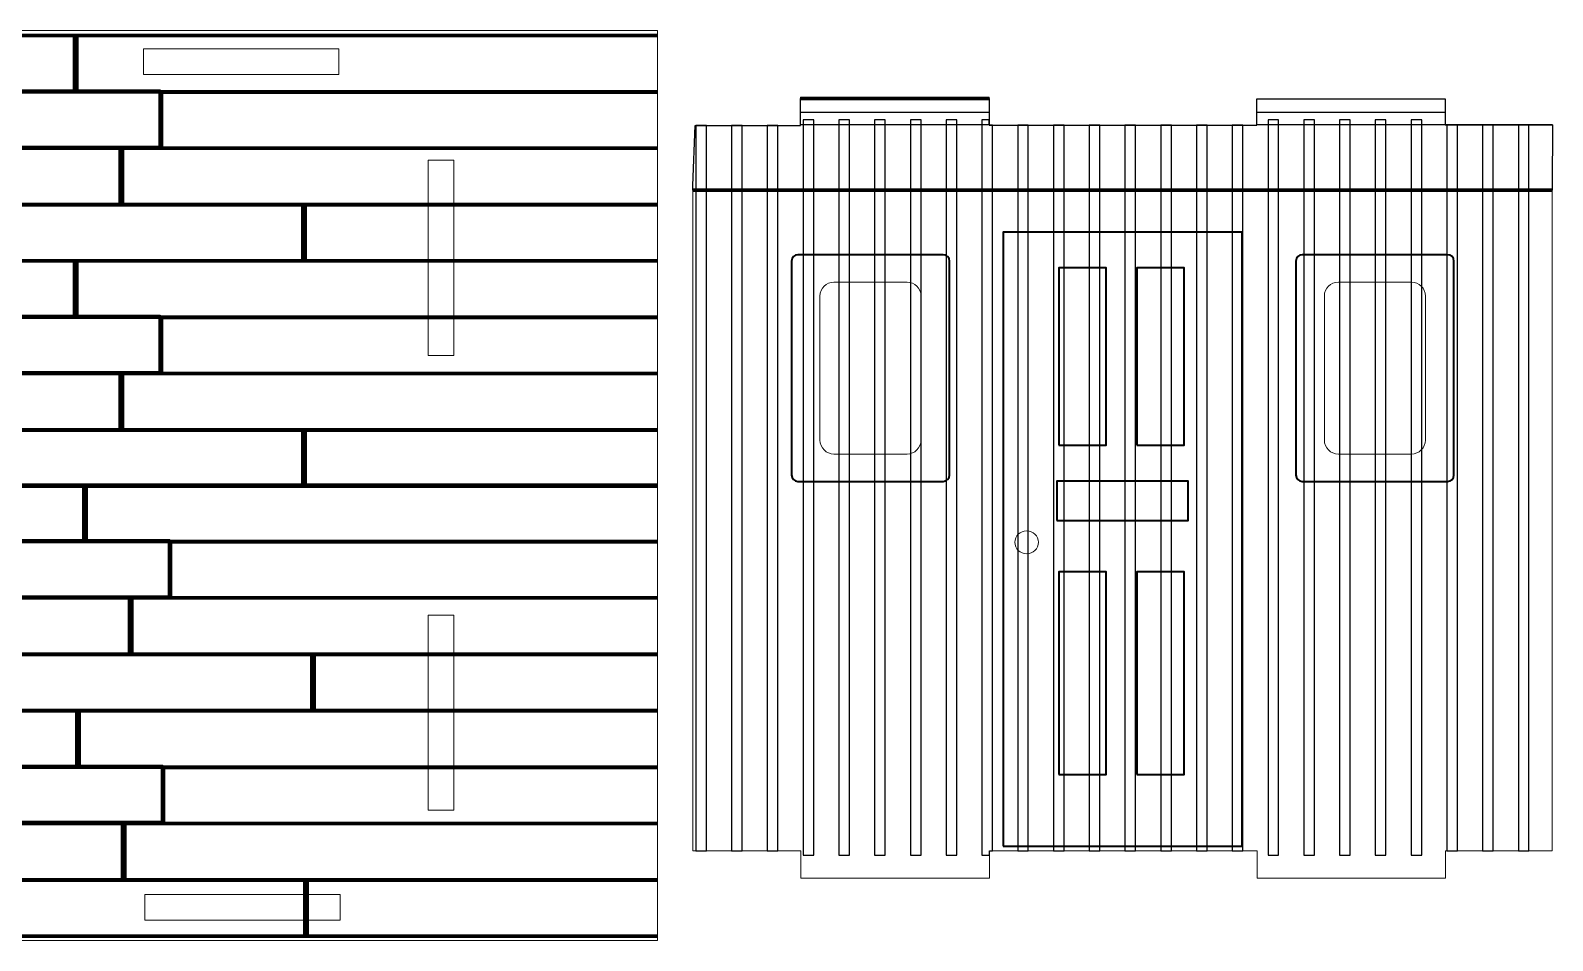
# Model space of a CAD drawing. Header units: millimetres. Extents: x -180 to 180, y -54 to 54.
# Drawn here: x 0 to 179.9, y -53.8 to 53.8 of the extents above; entities that cross this region are included whole.
import ezdxf

# ---------------------------------------------------------------- set-up
doc = ezdxf.new("R2010")
doc.units = ezdxf.units.MM
doc.header["$MEASUREMENT"] = 0
doc.layers.add('Layer 1', color=7, linetype='Continuous')

msp = doc.modelspace()

# ---------------------------------------------------------------- linework, layer by layer
at = {"layer": 'Layer 1', "color": 22, "lineweight": 5}
for points in [[(13.3549, 48.5867), (36.4335, 48.5867), (36.4335, 51.6093), (13.3549, 51.6093), (13.3549, 48.5867)], [(13.5133, -51.369), (36.5919, -51.369), (36.5919, -48.3464), (13.5133, -48.3464), (13.5133, -51.369)]]:
    msp.add_lwpolyline(points, close=True, dxfattribs=at)
at = {"layer": 'Layer 1', "color": 7, "lineweight": 40}
msp.add_lwpolyline([(114.9643, -42.6135), (143.1975, -42.6135), (143.1975, 29.9493), (114.9643, 29.9493), (114.9643, -42.6135)], close=True, dxfattribs=at)
at = {"layer": 'Layer 1', "color": 250, "lineweight": 40}
for points in [[(121.5361, 4.7704), (127.1313, 4.7704), (127.1313, 25.7386), (121.5361, 25.7386), (121.5361, 4.7704)], [(130.7684, 4.7704), (136.3638, 4.7704), (136.3638, 25.7386), (130.7684, 25.7386), (130.7684, 4.7704)], [(121.3037, -4.1316), (136.8201, -4.1316), (136.8201, 0.4946), (121.3037, 0.4946), (121.3037, -4.1316)], [(121.5361, -34.1706), (127.1313, -34.1706), (127.1313, -10.2068), (121.5361, -10.2068), (121.5361, -34.1706)], [(130.7684, -34.1706), (136.3638, -34.1706), (136.3638, -10.2068), (130.7684, -10.2068), (130.7684, -34.1706)]]:
    msp.add_lwpolyline(points, close=True, dxfattribs=at)
at = {"layer": 'Layer 1', "color": 250, "lineweight": 15}
msp.add_ellipse((117.7272, -6.7158), major_axis=(1.3978, 0), ratio=0.97338675, dxfattribs=at)
at = {"layer": 'Layer 1', "color": 22, "lineweight": 5}
for points, knots in [([(-179.8809, 53.784), (-179.8809, 53.784), (74.1191, 53.784), (74.1191, 53.784), (74.1191, 53.784), (74.1191, 53.784), (74.1191, -53.784), (74.1191, -53.784), (74.1191, -53.784), (74.1191, -53.784), (-179.8809, -53.784), (-179.8809, -53.784), (-179.8809, -53.784), (-179.8809, -53.784), (-179.8809, 53.784), (-179.8809, 53.784)], [0, 0, 0, 0, 0.25, 0.25, 0.25, 0.25, 0.5, 0.5, 0.5, 0.5, 0.75, 0.75, 0.75, 0.75, 1, 1, 1, 1]), ([(179.8543, 35.2493), (179.8543, 35.2493), (179.8543, 21.7937), (179.8543, 21.7937), (179.8543, 21.7937), (179.8543, 21.7937), (179.8543, -25.8384), (179.8543, -25.8384), (179.8543, -25.8384), (179.8543, -25.8384), (179.8543, -39.2938), (179.8543, -39.2938), (179.8543, -39.2938), (179.8543, -39.2938), (179.8543, -43.1656), (179.8543, -43.1656), (179.8543, -43.1656), (179.8543, -43.1656), (167.2429, -43.1656), (167.2429, -43.1656), (167.2429, -43.1656), (167.2429, -43.1656), (167.2429, -46.413), (167.2429, -46.413), (167.2429, -46.413), (167.2429, -46.413), (144.957, -46.413), (144.957, -46.413), (144.957, -46.413), (144.957, -46.413), (144.957, -43.1656), (144.957, -43.1656), (144.957, -43.1656), (144.957, -43.1656), (113.3329, -43.1656), (113.3329, -43.1656), (113.3329, -43.1656), (113.3329, -43.1656), (113.3329, -46.413), (113.3329, -46.413), (113.3329, -46.413), (113.3329, -46.413), (91.047, -46.413), (91.047, -46.413), (91.047, -46.413), (91.047, -46.413), (91.047, -43.1656), (91.047, -43.1656), (91.047, -43.1656), (91.047, -43.1656), (78.2809, -43.1656), (78.2809, -43.1656), (78.2809, -43.1656), (78.2809, -43.1656), (78.2809, -39.2938), (78.2809, -39.2938), (78.2809, -39.2938), (78.2809, -39.2938), (78.2809, -25.8384), (78.2809, -25.8384), (78.2809, -25.8384), (78.2809, -25.8384), (78.2809, 21.7937), (78.2809, 21.7937), (78.2809, 21.7937), (78.2809, 21.7937), (78.2809, 35.2493), (78.2809, 35.2493), (78.2809, 35.2493), (78.2809, 35.2493), (78.2809, 35.4733), (78.2809, 35.4733), (78.2809, 35.4733), (78.2809, 35.4733), (78.5587, 42.5572), (78.5587, 42.5572), (78.5587, 42.5572), (78.5587, 42.5572), (91.0032, 42.5662), (91.0032, 42.5662), (91.0032, 42.5662), (91.0032, 42.5662), (91.0032, 45.884), (91.0032, 45.884), (91.0032, 45.884), (91.0032, 45.884), (113.2891, 45.884), (113.2891, 45.884), (113.2891, 45.884), (113.2891, 45.884), (113.2891, 42.5824), (113.2891, 42.5824), (113.2891, 42.5824), (113.2891, 42.5824), (144.9132, 42.6053), (144.9132, 42.6053), (144.9132, 42.6053), (144.9132, 42.6053), (144.9132, 45.7043), (144.9132, 45.7043), (144.9132, 45.7043), (144.9132, 45.7043), (167.1991, 45.7043), (167.1991, 45.7043), (167.1991, 45.7043), (167.1991, 45.7043), (167.1991, 42.6215), (167.1991, 42.6215), (167.1991, 42.6215), (167.1991, 42.6215), (179.8809, 42.6307), (179.8809, 42.6307), (179.8809, 42.6307), (179.8809, 42.6307), (179.8543, 35.2493), (179.8543, 35.2493)], [0, 0, 0, 0, 0.03448276, 0.03448276, 0.03448276, 0.03448276, 0.06896552, 0.06896552, 0.06896552, 0.06896552, 0.10344828, 0.10344828, 0.10344828, 0.10344828, 0.13793103, 0.13793103, 0.13793103, 0.13793103, 0.17241379, 0.17241379, 0.17241379, 0.17241379, 0.20689655, 0.20689655, 0.20689655, 0.20689655, 0.24137931, 0.24137931, 0.24137931, 0.24137931, 0.27586207, 0.27586207, 0.27586207, 0.27586207, 0.31034483, 0.31034483, 0.31034483, 0.31034483, 0.34482759, 0.34482759, 0.34482759, 0.34482759, 0.37931034, 0.37931034, 0.37931034, 0.37931034, 0.4137931, 0.4137931, 0.4137931, 0.4137931, 0.44827586, 0.44827586, 0.44827586, 0.44827586, 0.48275862, 0.48275862, 0.48275862, 0.48275862, 0.51724138, 0.51724138, 0.51724138, 0.51724138, 0.55172414, 0.55172414, 0.55172414, 0.55172414, 0.5862069, 0.5862069, 0.5862069, 0.5862069, 0.62068966, 0.62068966, 0.62068966, 0.62068966, 0.65517241, 0.65517241, 0.65517241, 0.65517241, 0.68965517, 0.68965517, 0.68965517, 0.68965517, 0.72413793, 0.72413793, 0.72413793, 0.72413793, 0.75862069, 0.75862069, 0.75862069, 0.75862069, 0.79310345, 0.79310345, 0.79310345, 0.79310345, 0.82758621, 0.82758621, 0.82758621, 0.82758621, 0.86206897, 0.86206897, 0.86206897, 0.86206897, 0.89655172, 0.89655172, 0.89655172, 0.89655172, 0.93103448, 0.93103448, 0.93103448, 0.93103448, 0.96551724, 0.96551724, 0.96551724, 0.96551724, 1, 1, 1, 1]), ([(50.0439, 38.4328), (50.0439, 38.4328), (50.0439, 15.3542), (50.0439, 15.3542), (50.0439, 15.3542), (50.0439, 15.3542), (47.0213, 15.3542), (47.0213, 15.3542), (47.0213, 15.3542), (47.0213, 15.3542), (47.0213, 38.4328), (47.0213, 38.4328), (47.0213, 38.4328), (47.0213, 38.4328), (50.0439, 38.4328), (50.0439, 38.4328)], [0, 0, 0, 0, 0.25, 0.25, 0.25, 0.25, 0.5, 0.5, 0.5, 0.5, 0.75, 0.75, 0.75, 0.75, 1, 1, 1, 1]), ([(50.0435, -15.3082), (50.0435, -15.3082), (50.0435, -38.3868), (50.0435, -38.3868), (50.0435, -38.3868), (50.0435, -38.3868), (47.0209, -38.3868), (47.0209, -38.3868), (47.0209, -38.3868), (47.0209, -38.3868), (47.0209, -15.3082), (47.0209, -15.3082), (47.0209, -15.3082), (47.0209, -15.3082), (50.0435, -15.3082), (50.0435, -15.3082)], [0, 0, 0, 0, 0.25, 0.25, 0.25, 0.25, 0.5, 0.5, 0.5, 0.5, 0.75, 0.75, 0.75, 0.75, 1, 1, 1, 1])]:
    msp.add_open_spline(points, degree=3, knots=knots, dxfattribs=at)
at = {"layer": 'Layer 1', "color": 250, "lineweight": 100}
for points, knots in [([(-66.2182, 46.5323), (-66.2182, 46.5323), (5.4953, 46.5323), (5.4953, 46.5323), (5.4953, 46.5323), (5.4953, 46.5323), (5.4953, 53.1752), (5.4953, 53.1752), (5.4953, 53.1752), (5.4953, 53.1752), (-66.2182, 53.1752), (-66.2182, 53.1752), (-66.2182, 53.1752), (-66.2182, 53.1752), (-66.2182, 46.5323), (-66.2182, 46.5323)], [0, 0, 0, 0, 0.25, 0.25, 0.25, 0.25, 0.5, 0.5, 0.5, 0.5, 0.75, 0.75, 0.75, 0.75, 1, 1, 1, 1]), ([(74.1191, 53.1752), (74.1191, 53.1752), (5.2257, 53.1752), (5.2257, 53.1752), (5.2257, 53.1752), (5.2257, 53.1752), (5.2257, 46.5323), (5.2257, 46.5323)], [0, 0, 0, 0, 0.5, 0.5, 0.5, 0.5, 1, 1, 1, 1]), ([(-56.3778, 39.9637), (-56.3778, 39.9637), (15.3357, 39.9637), (15.3357, 39.9637), (15.3357, 39.9637), (15.3357, 39.9637), (15.3357, 46.6065), (15.3357, 46.6065), (15.3357, 46.6065), (15.3357, 46.6065), (-56.3778, 46.6065), (-56.3778, 46.6065), (-56.3778, 46.6065), (-56.3778, 46.6065), (-56.3778, 39.9637), (-56.3778, 39.9637)], [0, 0, 0, 0, 0.25, 0.25, 0.25, 0.25, 0.5, 0.5, 0.5, 0.5, 0.75, 0.75, 0.75, 0.75, 1, 1, 1, 1]), ([(74.1191, 46.5003), (74.1191, 46.5003), (15.4705, 46.5003), (15.4705, 46.5003), (15.4705, 46.5003), (15.4705, 46.5003), (15.4705, 39.8574), (15.4705, 39.8574)], [0, 0, 0, 0, 0.5, 0.5, 0.5, 0.5, 1, 1, 1, 1]), ([(-60.8262, 33.2145), (-60.8262, 33.2145), (10.8873, 33.2145), (10.8873, 33.2145), (10.8873, 33.2145), (10.8873, 33.2145), (10.8873, 39.8574), (10.8873, 39.8574), (10.8873, 39.8574), (10.8873, 39.8574), (-60.8262, 39.8574), (-60.8262, 39.8574), (-60.8262, 39.8574), (-60.8262, 39.8574), (-60.8262, 33.2145), (-60.8262, 33.2145)], [0, 0, 0, 0, 0.25, 0.25, 0.25, 0.25, 0.5, 0.5, 0.5, 0.5, 0.75, 0.75, 0.75, 0.75, 1, 1, 1, 1]), ([(74.1191, 39.8574), (74.1191, 39.8574), (10.6177, 39.8574), (10.6177, 39.8574), (10.6177, 39.8574), (10.6177, 39.8574), (10.6177, 33.2145), (10.6177, 33.2145)], [0, 0, 0, 0, 0.5, 0.5, 0.5, 0.5, 1, 1, 1, 1]), ([(-39.2582, 26.5396), (-39.2582, 26.5396), (32.4553, 26.5396), (32.4553, 26.5396), (32.4553, 26.5396), (32.4553, 26.5396), (32.4553, 33.1825), (32.4553, 33.1825), (32.4553, 33.1825), (32.4553, 33.1825), (-39.2582, 33.1825), (-39.2582, 33.1825), (-39.2582, 33.1825), (-39.2582, 33.1825), (-39.2582, 26.5396), (-39.2582, 26.5396)], [0, 0, 0, 0, 0.25, 0.25, 0.25, 0.25, 0.5, 0.5, 0.5, 0.5, 0.75, 0.75, 0.75, 0.75, 1, 1, 1, 1]), ([(74.1191, 33.1825), (74.1191, 33.1825), (32.1857, 33.1825), (32.1857, 33.1825), (32.1857, 33.1825), (32.1857, 33.1825), (32.1857, 26.5396), (32.1857, 26.5396)], [0, 0, 0, 0, 0.5, 0.5, 0.5, 0.5, 1, 1, 1, 1]), ([(-66.2182, 19.8968), (-66.2182, 19.8968), (5.4953, 19.8968), (5.4953, 19.8968), (5.4953, 19.8968), (5.4953, 19.8968), (5.4953, 26.5397), (5.4953, 26.5397), (5.4953, 26.5397), (5.4953, 26.5397), (-66.2182, 26.5397), (-66.2182, 26.5397), (-66.2182, 26.5397), (-66.2182, 26.5397), (-66.2182, 19.8968), (-66.2182, 19.8968)], [0, 0, 0, 0, 0.25, 0.25, 0.25, 0.25, 0.5, 0.5, 0.5, 0.5, 0.75, 0.75, 0.75, 0.75, 1, 1, 1, 1]), ([(74.1191, 26.5397), (74.1191, 26.5397), (5.2257, 26.5397), (5.2257, 26.5397), (5.2257, 26.5397), (5.2257, 26.5397), (5.2257, 19.8968), (5.2257, 19.8968)], [0, 0, 0, 0, 0.5, 0.5, 0.5, 0.5, 1, 1, 1, 1]), ([(-56.3778, 13.3283), (-56.3778, 13.3283), (15.3357, 13.3283), (15.3357, 13.3283), (15.3357, 13.3283), (15.3357, 13.3283), (15.3357, 19.9712), (15.3357, 19.9712), (15.3357, 19.9712), (15.3357, 19.9712), (-56.3778, 19.9712), (-56.3778, 19.9712), (-56.3778, 19.9712), (-56.3778, 19.9712), (-56.3778, 13.3283), (-56.3778, 13.3283)], [0, 0, 0, 0, 0.25, 0.25, 0.25, 0.25, 0.5, 0.5, 0.5, 0.5, 0.75, 0.75, 0.75, 0.75, 1, 1, 1, 1]), ([(74.1191, 19.8648), (74.1191, 19.8648), (15.4705, 19.8648), (15.4705, 19.8648), (15.4705, 19.8648), (15.4705, 19.8648), (15.4705, 13.2219), (15.4705, 13.2219)], [0, 0, 0, 0, 0.5, 0.5, 0.5, 0.5, 1, 1, 1, 1]), ([(-60.8262, 6.579), (-60.8262, 6.579), (10.8873, 6.579), (10.8873, 6.579), (10.8873, 6.579), (10.8873, 6.579), (10.8873, 13.2219), (10.8873, 13.2219), (10.8873, 13.2219), (10.8873, 13.2219), (-60.8262, 13.2219), (-60.8262, 13.2219), (-60.8262, 13.2219), (-60.8262, 13.2219), (-60.8262, 6.579), (-60.8262, 6.579)], [0, 0, 0, 0, 0.25, 0.25, 0.25, 0.25, 0.5, 0.5, 0.5, 0.5, 0.75, 0.75, 0.75, 0.75, 1, 1, 1, 1]), ([(74.1191, 13.2219), (74.1191, 13.2219), (10.6177, 13.2219), (10.6177, 13.2219), (10.6177, 13.2219), (10.6177, 13.2219), (10.6177, 6.579), (10.6177, 6.579)], [0, 0, 0, 0, 0.5, 0.5, 0.5, 0.5, 1, 1, 1, 1]), ([(-39.2582, -0.0959), (-39.2582, -0.0959), (32.4553, -0.0959), (32.4553, -0.0959), (32.4553, -0.0959), (32.4553, -0.0959), (32.4553, 6.547), (32.4553, 6.547), (32.4553, 6.547), (32.4553, 6.547), (-39.2582, 6.547), (-39.2582, 6.547), (-39.2582, 6.547), (-39.2582, 6.547), (-39.2582, -0.0959), (-39.2582, -0.0959)], [0, 0, 0, 0, 0.25, 0.25, 0.25, 0.25, 0.5, 0.5, 0.5, 0.5, 0.75, 0.75, 0.75, 0.75, 1, 1, 1, 1]), ([(74.1191, 6.547), (74.1191, 6.547), (32.1857, 6.547), (32.1857, 6.547), (32.1857, 6.547), (32.1857, 6.547), (32.1857, -0.0959), (32.1857, -0.0959)], [0, 0, 0, 0, 0.5, 0.5, 0.5, 0.5, 1, 1, 1, 1]), ([(-65.1398, -6.6107), (-65.1398, -6.6107), (6.5737, -6.6107), (6.5737, -6.6107), (6.5737, -6.6107), (6.5737, -6.6107), (6.5737, 0.032), (6.5737, 0.032), (6.5737, 0.032), (6.5737, 0.032), (-65.1398, 0.032), (-65.1398, 0.032), (-65.1398, 0.032), (-65.1398, 0.032), (-65.1398, -6.6107), (-65.1398, -6.6107)], [0, 0, 0, 0, 0.25, 0.25, 0.25, 0.25, 0.5, 0.5, 0.5, 0.5, 0.75, 0.75, 0.75, 0.75, 1, 1, 1, 1]), ([(74.1191, 0.032), (74.1191, 0.032), (6.3041, 0.032), (6.3041, 0.032), (6.3041, 0.032), (6.3041, 0.032), (6.3041, -6.6107), (6.3041, -6.6107)], [0, 0, 0, 0, 0.5, 0.5, 0.5, 0.5, 1, 1, 1, 1]), ([(-55.2994, -13.1793), (-55.2994, -13.1793), (16.4141, -13.1793), (16.4141, -13.1793), (16.4141, -13.1793), (16.4141, -13.1793), (16.4141, -6.5364), (16.4141, -6.5364), (16.4141, -6.5364), (16.4141, -6.5364), (-55.2994, -6.5364), (-55.2994, -6.5364), (-55.2994, -6.5364), (-55.2994, -6.5364), (-55.2994, -13.1793), (-55.2994, -13.1793)], [0, 0, 0, 0, 0.25, 0.25, 0.25, 0.25, 0.5, 0.5, 0.5, 0.5, 0.75, 0.75, 0.75, 0.75, 1, 1, 1, 1]), ([(74.1191, -6.6428), (74.1191, -6.6428), (16.5489, -6.6428), (16.5489, -6.6428), (16.5489, -6.6428), (16.5489, -6.6428), (16.5489, -13.2857), (16.5489, -13.2857)], [0, 0, 0, 0, 0.5, 0.5, 0.5, 0.5, 1, 1, 1, 1]), ([(-59.7478, -19.9285), (-59.7478, -19.9285), (11.9657, -19.9285), (11.9657, -19.9285), (11.9657, -19.9285), (11.9657, -19.9285), (11.9657, -13.2857), (11.9657, -13.2857), (11.9657, -13.2857), (11.9657, -13.2857), (-59.7478, -13.2857), (-59.7478, -13.2857), (-59.7478, -13.2857), (-59.7478, -13.2857), (-59.7478, -19.9285), (-59.7478, -19.9285)], [0, 0, 0, 0, 0.25, 0.25, 0.25, 0.25, 0.5, 0.5, 0.5, 0.5, 0.75, 0.75, 0.75, 0.75, 1, 1, 1, 1]), ([(74.1191, -13.2857), (74.1191, -13.2857), (11.6961, -13.2857), (11.6961, -13.2857), (11.6961, -13.2857), (11.6961, -13.2857), (11.6961, -19.9285), (11.6961, -19.9285)], [0, 0, 0, 0, 0.5, 0.5, 0.5, 0.5, 1, 1, 1, 1]), ([(-38.1798, -26.6035), (-38.1798, -26.6035), (33.5337, -26.6035), (33.5337, -26.6035), (33.5337, -26.6035), (33.5337, -26.6035), (33.5337, -19.9606), (33.5337, -19.9606), (33.5337, -19.9606), (33.5337, -19.9606), (-38.1798, -19.9606), (-38.1798, -19.9606), (-38.1798, -19.9606), (-38.1798, -19.9606), (-38.1798, -26.6035), (-38.1798, -26.6035)], [0, 0, 0, 0, 0.25, 0.25, 0.25, 0.25, 0.5, 0.5, 0.5, 0.5, 0.75, 0.75, 0.75, 0.75, 1, 1, 1, 1]), ([(74.1191, -19.9606), (74.1191, -19.9606), (33.2641, -19.9606), (33.2641, -19.9606), (33.2641, -19.9606), (33.2641, -19.9606), (33.2641, -26.6035), (33.2641, -26.6035)], [0, 0, 0, 0, 0.5, 0.5, 0.5, 0.5, 1, 1, 1, 1]), ([(-65.9642, -33.2783), (-65.9642, -33.2783), (5.7493, -33.2783), (5.7493, -33.2783), (5.7493, -33.2783), (5.7493, -33.2783), (5.7493, -26.6354), (5.7493, -26.6354), (5.7493, -26.6354), (5.7493, -26.6354), (-65.9642, -26.6354), (-65.9642, -26.6354), (-65.9642, -26.6354), (-65.9642, -26.6354), (-65.9642, -33.2783), (-65.9642, -33.2783)], [0, 0, 0, 0, 0.25, 0.25, 0.25, 0.25, 0.5, 0.5, 0.5, 0.5, 0.75, 0.75, 0.75, 0.75, 1, 1, 1, 1]), ([(74.1191, -26.6354), (74.1191, -26.6354), (5.4797, -26.6354), (5.4797, -26.6354), (5.4797, -26.6354), (5.4797, -26.6354), (5.4797, -33.2783), (5.4797, -33.2783)], [0, 0, 0, 0, 0.5, 0.5, 0.5, 0.5, 1, 1, 1, 1]), ([(-56.1238, -39.8468), (-56.1238, -39.8468), (15.5897, -39.8468), (15.5897, -39.8468), (15.5897, -39.8468), (15.5897, -39.8468), (15.5897, -33.2039), (15.5897, -33.2039), (15.5897, -33.2039), (15.5897, -33.2039), (-56.1238, -33.2039), (-56.1238, -33.2039), (-56.1238, -33.2039), (-56.1238, -33.2039), (-56.1238, -39.8468), (-56.1238, -39.8468)], [0, 0, 0, 0, 0.25, 0.25, 0.25, 0.25, 0.5, 0.5, 0.5, 0.5, 0.75, 0.75, 0.75, 0.75, 1, 1, 1, 1]), ([(74.1191, -33.3103), (74.1191, -33.3103), (15.7245, -33.3103), (15.7245, -33.3103), (15.7245, -33.3103), (15.7245, -33.3103), (15.7245, -39.9532), (15.7245, -39.9532)], [0, 0, 0, 0, 0.5, 0.5, 0.5, 0.5, 1, 1, 1, 1]), ([(-60.5722, -46.5961), (-60.5722, -46.5961), (11.1413, -46.5961), (11.1413, -46.5961), (11.1413, -46.5961), (11.1413, -46.5961), (11.1413, -39.9532), (11.1413, -39.9532), (11.1413, -39.9532), (11.1413, -39.9532), (-60.5722, -39.9532), (-60.5722, -39.9532), (-60.5722, -39.9532), (-60.5722, -39.9532), (-60.5722, -46.5961), (-60.5722, -46.5961)], [0, 0, 0, 0, 0.25, 0.25, 0.25, 0.25, 0.5, 0.5, 0.5, 0.5, 0.75, 0.75, 0.75, 0.75, 1, 1, 1, 1]), ([(74.1191, -39.9532), (74.1191, -39.9532), (10.8717, -39.9532), (10.8717, -39.9532), (10.8717, -39.9532), (10.8717, -39.9532), (10.8717, -46.5961), (10.8717, -46.5961)], [0, 0, 0, 0, 0.5, 0.5, 0.5, 0.5, 1, 1, 1, 1]), ([(-39.0042, -53.271), (-39.0042, -53.271), (32.7093, -53.271), (32.7093, -53.271), (32.7093, -53.271), (32.7093, -53.271), (32.7093, -46.6281), (32.7093, -46.6281), (32.7093, -46.6281), (32.7093, -46.6281), (-39.0042, -46.6281), (-39.0042, -46.6281), (-39.0042, -46.6281), (-39.0042, -46.6281), (-39.0042, -53.271), (-39.0042, -53.271)], [0, 0, 0, 0, 0.25, 0.25, 0.25, 0.25, 0.5, 0.5, 0.5, 0.5, 0.75, 0.75, 0.75, 0.75, 1, 1, 1, 1]), ([(74.1191, -46.6281), (74.1191, -46.6281), (32.4397, -46.6281), (32.4397, -46.6281), (32.4397, -46.6281), (32.4397, -46.6281), (32.4397, -53.271), (32.4397, -53.271)], [0, 0, 0, 0, 0.5, 0.5, 0.5, 0.5, 1, 1, 1, 1])]:
    msp.add_open_spline(points, degree=3, knots=knots, dxfattribs=at)
for points in [[(5.2257, 46.5323), (5.2257, 46.5323), (74.1191, 46.5323), (74.1191, 46.5323)], [(15.4705, 39.8574), (15.4705, 39.8574), (74.1191, 39.8574), (74.1191, 39.8574)], [(10.6177, 33.2145), (10.6177, 33.2145), (74.1191, 33.2145), (74.1191, 33.2145)], [(32.1857, 26.5396), (32.1857, 26.5396), (74.1191, 26.5396), (74.1191, 26.5396)], [(5.2257, 19.8968), (5.2257, 19.8968), (74.1191, 19.8968), (74.1191, 19.8968)], [(15.4705, 13.2219), (15.4705, 13.2219), (74.1191, 13.2219), (74.1191, 13.2219)], [(10.6177, 6.579), (10.6177, 6.579), (74.1191, 6.579), (74.1191, 6.579)], [(32.1857, -0.0959), (32.1857, -0.0959), (74.1191, -0.0959), (74.1191, -0.0959)], [(6.3041, -6.6107), (6.3041, -6.6107), (74.1191, -6.6107), (74.1191, -6.6107)], [(16.5489, -13.2857), (16.5489, -13.2857), (74.1191, -13.2857), (74.1191, -13.2857)], [(11.6961, -19.9285), (11.6961, -19.9285), (74.1191, -19.9285), (74.1191, -19.9285)], [(33.2641, -26.6035), (33.2641, -26.6035), (74.1191, -26.6035), (74.1191, -26.6035)], [(5.4797, -33.2783), (5.4797, -33.2783), (74.1191, -33.2783), (74.1191, -33.2783)], [(15.7245, -39.9532), (15.7245, -39.9532), (74.1191, -39.9532), (74.1191, -39.9532)], [(10.8717, -46.5961), (10.8717, -46.5961), (74.1191, -46.5961), (74.1191, -46.5961)], [(32.4397, -53.271), (32.4397, -53.271), (74.1191, -53.271), (74.1191, -53.271)]]:
    msp.add_open_spline(points, degree=3, dxfattribs=at)
at = {"layer": 'Layer 1', "color": 7}
msp.add_open_spline([(78.2809, 34.8885), (78.2809, 34.8885), (179.8543, 34.8885), (179.8543, 34.8885), (179.8543, 34.8885), (179.8543, 34.8885), (179.8543, 35.2493), (179.8543, 35.2493), (179.8543, 35.2493), (179.8543, 35.2493), (179.8809, 42.6307), (179.8809, 42.6307), (179.8809, 42.6307), (179.8809, 42.6307), (167.1991, 42.6215), (167.1991, 42.6215), (167.1991, 42.6215), (167.1991, 42.6215), (167.1991, 45.7043), (167.1991, 45.7043), (167.1991, 45.7043), (167.1991, 45.7043), (144.9132, 45.7043), (144.9132, 45.7043), (144.9132, 45.7043), (144.9132, 45.7043), (144.9132, 42.6053), (144.9132, 42.6053), (144.9132, 42.6053), (144.9132, 42.6053), (113.2891, 42.5824), (113.2891, 42.5824), (113.2891, 42.5824), (113.2891, 42.5824), (113.2891, 45.7563), (113.2891, 45.7563), (113.2891, 45.7563), (113.2891, 45.7563), (91.0032, 45.7563), (91.0032, 45.7563), (91.0032, 45.7563), (91.0032, 45.7563), (91.0032, 42.5662), (91.0032, 42.5662), (91.0032, 42.5662), (91.0032, 42.5662), (78.5587, 42.5572), (78.5587, 42.5572), (78.5587, 42.5572), (78.5587, 42.5572), (78.2809, 35.4733), (78.2809, 35.4733), (78.2809, 35.4733), (78.2809, 35.4733), (78.2809, 35.2493), (78.2809, 35.2493), (78.2809, 35.2493), (78.2809, 35.2493), (78.2809, 34.8885), (78.2809, 34.8885)], degree=3, knots=[0, 0, 0, 0, 0.06666667, 0.06666667, 0.06666667, 0.06666667, 0.13333333, 0.13333333, 0.13333333, 0.13333333, 0.2, 0.2, 0.2, 0.2, 0.26666667, 0.26666667, 0.26666667, 0.26666667, 0.33333333, 0.33333333, 0.33333333, 0.33333333, 0.4, 0.4, 0.4, 0.4, 0.46666667, 0.46666667, 0.46666667, 0.46666667, 0.53333333, 0.53333333, 0.53333333, 0.53333333, 0.6, 0.6, 0.6, 0.6, 0.66666667, 0.66666667, 0.66666667, 0.66666667, 0.73333333, 0.73333333, 0.73333333, 0.73333333, 0.8, 0.8, 0.8, 0.8, 0.86666667, 0.86666667, 0.86666667, 0.86666667, 0.93333333, 0.93333333, 0.93333333, 0.93333333, 1, 1, 1, 1], dxfattribs=at)
at = {"layer": 'Layer 1', "color": 250, "lineweight": 200}
for points in [[(113.2891, 45.7563), (113.2891, 45.7563), (91.0032, 45.7563), (91.0032, 45.7563)], [(78.2809, 34.8885), (78.2809, 34.8885), (179.8543, 34.8885), (179.8543, 34.8885)]]:
    msp.add_open_spline(points, degree=3, dxfattribs=at)
at = {"layer": 'Layer 1', "color": 250}
for points, knots in [([(91.0032, 42.6106), (91.0032, 42.6106), (113.2891, 42.6106), (113.2891, 42.6106), (113.2891, 42.6106), (113.2891, 42.6106), (113.2891, 44.1247), (113.2891, 44.1247), (113.2891, 44.1247), (113.2891, 44.1247), (91.0032, 44.1247), (91.0032, 44.1247), (91.0032, 44.1247), (91.0032, 44.1247), (91.0032, 42.6106), (91.0032, 42.6106)], [0, 0, 0, 0, 0.25, 0.25, 0.25, 0.25, 0.5, 0.5, 0.5, 0.5, 0.75, 0.75, 0.75, 0.75, 1, 1, 1, 1]), ([(91.3096, 43.2162), (91.3096, 43.2162), (92.565, 43.2162), (92.565, 43.2162), (92.565, 43.2162), (92.565, 43.2162), (92.565, -43.6952), (92.565, -43.6952), (92.565, -43.6952), (92.565, -43.6952), (91.3096, -43.6952), (91.3096, -43.6952), (91.3096, -43.6952), (91.3096, -43.6952), (91.3096, 43.2162), (91.3096, 43.2162)], [0, 0, 0, 0, 0.25, 0.25, 0.25, 0.25, 0.5, 0.5, 0.5, 0.5, 0.75, 0.75, 0.75, 0.75, 1, 1, 1, 1]), ([(95.5361, 43.2162), (95.5361, 43.2162), (96.7915, 43.2162), (96.7915, 43.2162), (96.7915, 43.2162), (96.7915, 43.2162), (96.7915, -43.6952), (96.7915, -43.6952), (96.7915, -43.6952), (96.7915, -43.6952), (95.5361, -43.6952), (95.5361, -43.6952), (95.5361, -43.6952), (95.5361, -43.6952), (95.5361, 43.2162), (95.5361, 43.2162)], [0, 0, 0, 0, 0.25, 0.25, 0.25, 0.25, 0.5, 0.5, 0.5, 0.5, 0.75, 0.75, 0.75, 0.75, 1, 1, 1, 1]), ([(99.7627, 43.2162), (99.7627, 43.2162), (101.018, 43.2162), (101.018, 43.2162), (101.018, 43.2162), (101.018, 43.2162), (101.018, -43.6952), (101.018, -43.6952), (101.018, -43.6952), (101.018, -43.6952), (99.7627, -43.6952), (99.7627, -43.6952), (99.7627, -43.6952), (99.7627, -43.6952), (99.7627, 43.2162), (99.7627, 43.2162)], [0, 0, 0, 0, 0.25, 0.25, 0.25, 0.25, 0.5, 0.5, 0.5, 0.5, 0.75, 0.75, 0.75, 0.75, 1, 1, 1, 1]), ([(103.9892, 43.2162), (103.9892, 43.2162), (105.2446, 43.2162), (105.2446, 43.2162), (105.2446, 43.2162), (105.2446, 43.2162), (105.2446, -43.6952), (105.2446, -43.6952), (105.2446, -43.6952), (105.2446, -43.6952), (103.9892, -43.6952), (103.9892, -43.6952), (103.9892, -43.6952), (103.9892, -43.6952), (103.9892, 43.2162), (103.9892, 43.2162)], [0, 0, 0, 0, 0.25, 0.25, 0.25, 0.25, 0.5, 0.5, 0.5, 0.5, 0.75, 0.75, 0.75, 0.75, 1, 1, 1, 1]), ([(108.2157, 43.2162), (108.2157, 43.2162), (109.4711, 43.2162), (109.4711, 43.2162), (109.4711, 43.2162), (109.4711, 43.2162), (109.4711, -43.6952), (109.4711, -43.6952), (109.4711, -43.6952), (109.4711, -43.6952), (108.2157, -43.6952), (108.2157, -43.6952), (108.2157, -43.6952), (108.2157, -43.6952), (108.2157, 43.2162), (108.2157, 43.2162)], [0, 0, 0, 0, 0.25, 0.25, 0.25, 0.25, 0.5, 0.5, 0.5, 0.5, 0.75, 0.75, 0.75, 0.75, 1, 1, 1, 1]), ([(112.4422, 43.2162), (112.4422, 43.2162), (113.2891, 43.2162), (113.2891, 43.2162), (113.2891, 43.2162), (113.2891, 43.2162), (113.2891, 42.5824), (113.2891, 42.5824), (113.2891, 42.5824), (113.2891, 42.5824), (113.6976, 42.5827), (113.6976, 42.5827), (113.6976, 42.5827), (113.6976, 42.5827), (113.6976, -43.1656), (113.6976, -43.1656), (113.6976, -43.1656), (113.6976, -43.1656), (113.3329, -43.1656), (113.3329, -43.1656), (113.3329, -43.1656), (113.3329, -43.1656), (113.3329, -43.6952), (113.3329, -43.6952), (113.3329, -43.6952), (113.3329, -43.6952), (112.4422, -43.6952), (112.4422, -43.6952), (112.4422, -43.6952), (112.4422, -43.6952), (112.4422, 43.2162), (112.4422, 43.2162)], [0, 0, 0, 0, 0.125, 0.125, 0.125, 0.125, 0.25, 0.25, 0.25, 0.25, 0.375, 0.375, 0.375, 0.375, 0.5, 0.5, 0.5, 0.5, 0.625, 0.625, 0.625, 0.625, 0.75, 0.75, 0.75, 0.75, 0.875, 0.875, 0.875, 0.875, 1, 1, 1, 1]), ([(144.9132, 42.6106), (144.9132, 42.6106), (179.8808, 42.6106), (179.8808, 42.6106), (179.8808, 42.6106), (179.8808, 42.6106), (179.8809, 42.6307), (179.8809, 42.6307), (179.8809, 42.6307), (179.8809, 42.6307), (167.1991, 42.6215), (167.1991, 42.6215), (167.1991, 42.6215), (167.1991, 42.6215), (167.1991, 44.1247), (167.1991, 44.1247), (167.1991, 44.1247), (167.1991, 44.1247), (144.9132, 44.1247), (144.9132, 44.1247), (144.9132, 44.1247), (144.9132, 44.1247), (144.9132, 42.6106), (144.9132, 42.6106)], [0, 0, 0, 0, 0.16666667, 0.16666667, 0.16666667, 0.16666667, 0.33333333, 0.33333333, 0.33333333, 0.33333333, 0.5, 0.5, 0.5, 0.5, 0.66666667, 0.66666667, 0.66666667, 0.66666667, 0.83333333, 0.83333333, 0.83333333, 0.83333333, 1, 1, 1, 1]), ([(146.2543, 43.2162), (146.2543, 43.2162), (147.5097, 43.2162), (147.5097, 43.2162), (147.5097, 43.2162), (147.5097, 43.2162), (147.5097, -43.6952), (147.5097, -43.6952), (147.5097, -43.6952), (147.5097, -43.6952), (146.2543, -43.6952), (146.2543, -43.6952), (146.2543, -43.6952), (146.2543, -43.6952), (146.2543, 43.2162), (146.2543, 43.2162)], [0, 0, 0, 0, 0.25, 0.25, 0.25, 0.25, 0.5, 0.5, 0.5, 0.5, 0.75, 0.75, 0.75, 0.75, 1, 1, 1, 1]), ([(150.4808, 43.2162), (150.4808, 43.2162), (151.7362, 43.2162), (151.7362, 43.2162), (151.7362, 43.2162), (151.7362, 43.2162), (151.7362, -43.6952), (151.7362, -43.6952), (151.7362, -43.6952), (151.7362, -43.6952), (150.4808, -43.6952), (150.4808, -43.6952), (150.4808, -43.6952), (150.4808, -43.6952), (150.4808, 43.2162), (150.4808, 43.2162)], [0, 0, 0, 0, 0.25, 0.25, 0.25, 0.25, 0.5, 0.5, 0.5, 0.5, 0.75, 0.75, 0.75, 0.75, 1, 1, 1, 1]), ([(154.7074, 43.2162), (154.7074, 43.2162), (155.9627, 43.2162), (155.9627, 43.2162), (155.9627, 43.2162), (155.9627, 43.2162), (155.9627, -43.6952), (155.9627, -43.6952), (155.9627, -43.6952), (155.9627, -43.6952), (154.7074, -43.6952), (154.7074, -43.6952), (154.7074, -43.6952), (154.7074, -43.6952), (154.7074, 43.2162), (154.7074, 43.2162)], [0, 0, 0, 0, 0.25, 0.25, 0.25, 0.25, 0.5, 0.5, 0.5, 0.5, 0.75, 0.75, 0.75, 0.75, 1, 1, 1, 1]), ([(158.9339, 43.2162), (158.9339, 43.2162), (160.1893, 43.2162), (160.1893, 43.2162), (160.1893, 43.2162), (160.1893, 43.2162), (160.1893, -43.6952), (160.1893, -43.6952), (160.1893, -43.6952), (160.1893, -43.6952), (158.9339, -43.6952), (158.9339, -43.6952), (158.9339, -43.6952), (158.9339, -43.6952), (158.9339, 43.2162), (158.9339, 43.2162)], [0, 0, 0, 0, 0.25, 0.25, 0.25, 0.25, 0.5, 0.5, 0.5, 0.5, 0.75, 0.75, 0.75, 0.75, 1, 1, 1, 1]), ([(163.1604, 43.2162), (163.1604, 43.2162), (164.4158, 43.2162), (164.4158, 43.2162), (164.4158, 43.2162), (164.4158, 43.2162), (164.4158, -43.6952), (164.4158, -43.6952), (164.4158, -43.6952), (164.4158, -43.6952), (163.1604, -43.6952), (163.1604, -43.6952), (163.1604, -43.6952), (163.1604, -43.6952), (163.1604, 43.2162), (163.1604, 43.2162)], [0, 0, 0, 0, 0.25, 0.25, 0.25, 0.25, 0.5, 0.5, 0.5, 0.5, 0.75, 0.75, 0.75, 0.75, 1, 1, 1, 1]), ([(79.8855, 42.5582), (79.8855, 42.5582), (79.8855, -43.1656), (79.8855, -43.1656), (79.8855, -43.1656), (79.8855, -43.1656), (78.6301, -43.1656), (78.6301, -43.1656), (78.6301, -43.1656), (78.6301, -43.1656), (78.6301, 42.5573), (78.6301, 42.5573), (78.6301, 42.5573), (78.6301, 42.5573), (79.8855, 42.5582), (79.8855, 42.5582)], [0, 0, 0, 0, 0.25, 0.25, 0.25, 0.25, 0.5, 0.5, 0.5, 0.5, 0.75, 0.75, 0.75, 0.75, 1, 1, 1, 1]), ([(84.112, 42.5612), (84.112, 42.5612), (84.112, -43.1656), (84.112, -43.1656), (84.112, -43.1656), (84.112, -43.1656), (82.8566, -43.1656), (82.8566, -43.1656), (82.8566, -43.1656), (82.8566, -43.1656), (82.8566, 42.5603), (82.8566, 42.5603), (82.8566, 42.5603), (82.8566, 42.5603), (84.112, 42.5612), (84.112, 42.5612)], [0, 0, 0, 0, 0.25, 0.25, 0.25, 0.25, 0.5, 0.5, 0.5, 0.5, 0.75, 0.75, 0.75, 0.75, 1, 1, 1, 1]), ([(88.3385, 42.5643), (88.3385, 42.5643), (88.3385, -43.1656), (88.3385, -43.1656), (88.3385, -43.1656), (88.3385, -43.1656), (87.0831, -43.1656), (87.0831, -43.1656), (87.0831, -43.1656), (87.0831, -43.1656), (87.0831, 42.5634), (87.0831, 42.5634), (87.0831, 42.5634), (87.0831, 42.5634), (88.3385, 42.5643), (88.3385, 42.5643)], [0, 0, 0, 0, 0.25, 0.25, 0.25, 0.25, 0.5, 0.5, 0.5, 0.5, 0.75, 0.75, 0.75, 0.75, 1, 1, 1, 1]), ([(117.9241, 42.5858), (117.9241, 42.5858), (117.9241, -43.1656), (117.9241, -43.1656), (117.9241, -43.1656), (117.9241, -43.1656), (116.6687, -43.1656), (116.6687, -43.1656), (116.6687, -43.1656), (116.6687, -43.1656), (116.6687, 42.5848), (116.6687, 42.5848), (116.6687, 42.5848), (116.6687, 42.5848), (117.9241, 42.5858), (117.9241, 42.5858)], [0, 0, 0, 0, 0.25, 0.25, 0.25, 0.25, 0.5, 0.5, 0.5, 0.5, 0.75, 0.75, 0.75, 0.75, 1, 1, 1, 1]), ([(122.1506, 42.5888), (122.1506, 42.5888), (122.1506, -43.1656), (122.1506, -43.1656), (122.1506, -43.1656), (122.1506, -43.1656), (120.8952, -43.1656), (120.8952, -43.1656), (120.8952, -43.1656), (120.8952, -43.1656), (120.8952, 42.5879), (120.8952, 42.5879), (120.8952, 42.5879), (120.8952, 42.5879), (122.1506, 42.5888), (122.1506, 42.5888)], [0, 0, 0, 0, 0.25, 0.25, 0.25, 0.25, 0.5, 0.5, 0.5, 0.5, 0.75, 0.75, 0.75, 0.75, 1, 1, 1, 1]), ([(126.3771, 42.5919), (126.3771, 42.5919), (126.3771, -43.1656), (126.3771, -43.1656), (126.3771, -43.1656), (126.3771, -43.1656), (125.1218, -43.1656), (125.1218, -43.1656), (125.1218, -43.1656), (125.1218, -43.1656), (125.1218, 42.591), (125.1218, 42.591), (125.1218, 42.591), (125.1218, 42.591), (126.3771, 42.5919), (126.3771, 42.5919)], [0, 0, 0, 0, 0.25, 0.25, 0.25, 0.25, 0.5, 0.5, 0.5, 0.5, 0.75, 0.75, 0.75, 0.75, 1, 1, 1, 1]), ([(130.6036, 42.5949), (130.6036, 42.5949), (130.6036, -43.1656), (130.6036, -43.1656), (130.6036, -43.1656), (130.6036, -43.1656), (129.3483, -43.1656), (129.3483, -43.1656), (129.3483, -43.1656), (129.3483, -43.1656), (129.3483, 42.594), (129.3483, 42.594), (129.3483, 42.594), (129.3483, 42.594), (130.6036, 42.5949), (130.6036, 42.5949)], [0, 0, 0, 0, 0.25, 0.25, 0.25, 0.25, 0.5, 0.5, 0.5, 0.5, 0.75, 0.75, 0.75, 0.75, 1, 1, 1, 1]), ([(134.8302, 42.598), (134.8302, 42.598), (134.8302, -43.1656), (134.8302, -43.1656), (134.8302, -43.1656), (134.8302, -43.1656), (133.5748, -43.1656), (133.5748, -43.1656), (133.5748, -43.1656), (133.5748, -43.1656), (133.5748, 42.5971), (133.5748, 42.5971), (133.5748, 42.5971), (133.5748, 42.5971), (134.8302, 42.598), (134.8302, 42.598)], [0, 0, 0, 0, 0.25, 0.25, 0.25, 0.25, 0.5, 0.5, 0.5, 0.5, 0.75, 0.75, 0.75, 0.75, 1, 1, 1, 1]), ([(139.0567, 42.6011), (139.0567, 42.6011), (139.0567, -43.1656), (139.0567, -43.1656), (139.0567, -43.1656), (139.0567, -43.1656), (137.8013, -43.1656), (137.8013, -43.1656), (137.8013, -43.1656), (137.8013, -43.1656), (137.8013, 42.6002), (137.8013, 42.6002), (137.8013, 42.6002), (137.8013, 42.6002), (139.0567, 42.6011), (139.0567, 42.6011)], [0, 0, 0, 0, 0.25, 0.25, 0.25, 0.25, 0.5, 0.5, 0.5, 0.5, 0.75, 0.75, 0.75, 0.75, 1, 1, 1, 1]), ([(143.2832, 42.6041), (143.2832, 42.6041), (143.2832, -43.1656), (143.2832, -43.1656), (143.2832, -43.1656), (143.2832, -43.1656), (142.0278, -43.1656), (142.0278, -43.1656), (142.0278, -43.1656), (142.0278, -43.1656), (142.0278, 42.6032), (142.0278, 42.6032), (142.0278, 42.6032), (142.0278, 42.6032), (143.2832, 42.6041), (143.2832, 42.6041)], [0, 0, 0, 0, 0.25, 0.25, 0.25, 0.25, 0.5, 0.5, 0.5, 0.5, 0.75, 0.75, 0.75, 0.75, 1, 1, 1, 1]), ([(168.6423, 42.6225), (168.6423, 42.6225), (168.6423, -43.1656), (168.6423, -43.1656), (168.6423, -43.1656), (168.6423, -43.1656), (167.3869, -43.1656), (167.3869, -43.1656), (167.3869, -43.1656), (167.3869, -43.1656), (167.3869, 42.6216), (167.3869, 42.6216), (167.3869, 42.6216), (167.3869, 42.6216), (168.6423, 42.6225), (168.6423, 42.6225)], [0, 0, 0, 0, 0.25, 0.25, 0.25, 0.25, 0.5, 0.5, 0.5, 0.5, 0.75, 0.75, 0.75, 0.75, 1, 1, 1, 1]), ([(172.8688, 42.6256), (172.8688, 42.6256), (172.8688, -43.1656), (172.8688, -43.1656), (172.8688, -43.1656), (172.8688, -43.1656), (171.6134, -43.1656), (171.6134, -43.1656), (171.6134, -43.1656), (171.6134, -43.1656), (171.6134, 42.6247), (171.6134, 42.6247), (171.6134, 42.6247), (171.6134, 42.6247), (172.8688, 42.6256), (172.8688, 42.6256)], [0, 0, 0, 0, 0.25, 0.25, 0.25, 0.25, 0.5, 0.5, 0.5, 0.5, 0.75, 0.75, 0.75, 0.75, 1, 1, 1, 1]), ([(177.0953, 42.6287), (177.0953, 42.6287), (177.0953, -43.1656), (177.0953, -43.1656), (177.0953, -43.1656), (177.0953, -43.1656), (175.8399, -43.1656), (175.8399, -43.1656), (175.8399, -43.1656), (175.8399, -43.1656), (175.8399, 42.6278), (175.8399, 42.6278), (175.8399, 42.6278), (175.8399, 42.6278), (177.0953, 42.6287), (177.0953, 42.6287)], [0, 0, 0, 0, 0.25, 0.25, 0.25, 0.25, 0.5, 0.5, 0.5, 0.5, 0.75, 0.75, 0.75, 0.75, 1, 1, 1, 1])]:
    msp.add_open_spline(points, degree=3, knots=knots, dxfattribs=at)
at = {"layer": 'Layer 1', "color": 7, "lineweight": 40}
for points in [[(90.7021, 27.2777), (90.7021, 27.2777), (107.8527, 27.2777), (107.8527, 27.2777), (107.8527, 27.2777), (108.272, 27.2777), (108.615, 26.9347), (108.615, 26.5155), (108.615, 26.5155), (108.615, 26.5155), (108.615, 1.2341), (108.615, 1.2341), (108.615, 1.2341), (108.615, 0.8149), (108.272, 0.4719), (107.8527, 0.4719), (107.8527, 0.4719), (107.8527, 0.4719), (90.7021, 0.4719), (90.7021, 0.4719), (90.7021, 0.4719), (90.2828, 0.4719), (89.9398, 0.8149), (89.9398, 1.2341), (89.9398, 1.2341), (89.9398, 1.2341), (89.9398, 26.5155), (89.9398, 26.5155), (89.9398, 26.5155), (89.9398, 26.9347), (90.2828, 27.2777), (90.7021, 27.2777)], [(150.3092, 27.2777), (150.3092, 27.2777), (167.4599, 27.2777), (167.4599, 27.2777), (167.4599, 27.2777), (167.8791, 27.2777), (168.2221, 26.9347), (168.2221, 26.5155), (168.2221, 26.5155), (168.2221, 26.5155), (168.2221, 1.2341), (168.2221, 1.2341), (168.2221, 1.2341), (168.2221, 0.8149), (167.8791, 0.4719), (167.4599, 0.4719), (167.4599, 0.4719), (167.4599, 0.4719), (150.3092, 0.4719), (150.3092, 0.4719), (150.3092, 0.4719), (149.89, 0.4719), (149.5469, 0.8149), (149.5469, 1.2341), (149.5469, 1.2341), (149.5469, 1.2341), (149.5469, 26.5155), (149.5469, 26.5155), (149.5469, 26.5155), (149.5469, 26.9347), (149.89, 27.2777), (150.3092, 27.2777)]]:
    msp.add_open_spline(points, degree=3, knots=[0, 0, 0, 0, 0.125, 0.125, 0.125, 0.125, 0.25, 0.25, 0.25, 0.25, 0.375, 0.375, 0.375, 0.375, 0.5, 0.5, 0.5, 0.5, 0.625, 0.625, 0.625, 0.625, 0.75, 0.75, 0.75, 0.75, 0.875, 0.875, 0.875, 0.875, 1, 1, 1, 1], dxfattribs=at)
at = {"layer": 'Layer 1', "color": 7, "lineweight": 5}
for points in [[(94.958, 24.0381), (94.958, 24.0381), (103.5968, 24.0381), (103.5968, 24.0381), (103.5968, 24.0381), (104.5052, 24.0381), (105.2484, 23.295), (105.2484, 22.3866), (105.2484, 22.3866), (105.2484, 22.3866), (105.2484, 5.363), (105.2484, 5.363), (105.2484, 5.363), (105.2484, 4.4546), (104.5052, 3.7114), (103.5968, 3.7114), (103.5968, 3.7114), (103.5968, 3.7114), (94.958, 3.7114), (94.958, 3.7114), (94.958, 3.7114), (94.0496, 3.7114), (93.3064, 4.4546), (93.3064, 5.363), (93.3064, 5.363), (93.3064, 5.363), (93.3064, 22.3866), (93.3064, 22.3866), (93.3064, 22.3866), (93.3064, 23.295), (94.0496, 24.0381), (94.958, 24.0381)], [(154.5651, 24.0381), (154.5651, 24.0381), (163.204, 24.0381), (163.204, 24.0381), (163.204, 24.0381), (164.1123, 24.0381), (164.8555, 23.295), (164.8555, 22.3866), (164.8555, 22.3866), (164.8555, 22.3866), (164.8555, 5.363), (164.8555, 5.363), (164.8555, 5.363), (164.8555, 4.4546), (164.1123, 3.7114), (163.204, 3.7114), (163.204, 3.7114), (163.204, 3.7114), (154.5651, 3.7114), (154.5651, 3.7114), (154.5651, 3.7114), (153.6567, 3.7114), (152.9136, 4.4546), (152.9136, 5.363), (152.9136, 5.363), (152.9136, 5.363), (152.9136, 22.3866), (152.9136, 22.3866), (152.9136, 22.3866), (152.9136, 23.295), (153.6567, 24.0381), (154.5651, 24.0381)]]:
    msp.add_open_spline(points, degree=3, knots=[0, 0, 0, 0, 0.125, 0.125, 0.125, 0.125, 0.25, 0.25, 0.25, 0.25, 0.375, 0.375, 0.375, 0.375, 0.5, 0.5, 0.5, 0.5, 0.625, 0.625, 0.625, 0.625, 0.75, 0.75, 0.75, 0.75, 0.875, 0.875, 0.875, 0.875, 1, 1, 1, 1], dxfattribs=at)

doc.saveas('drawing.dxf')
